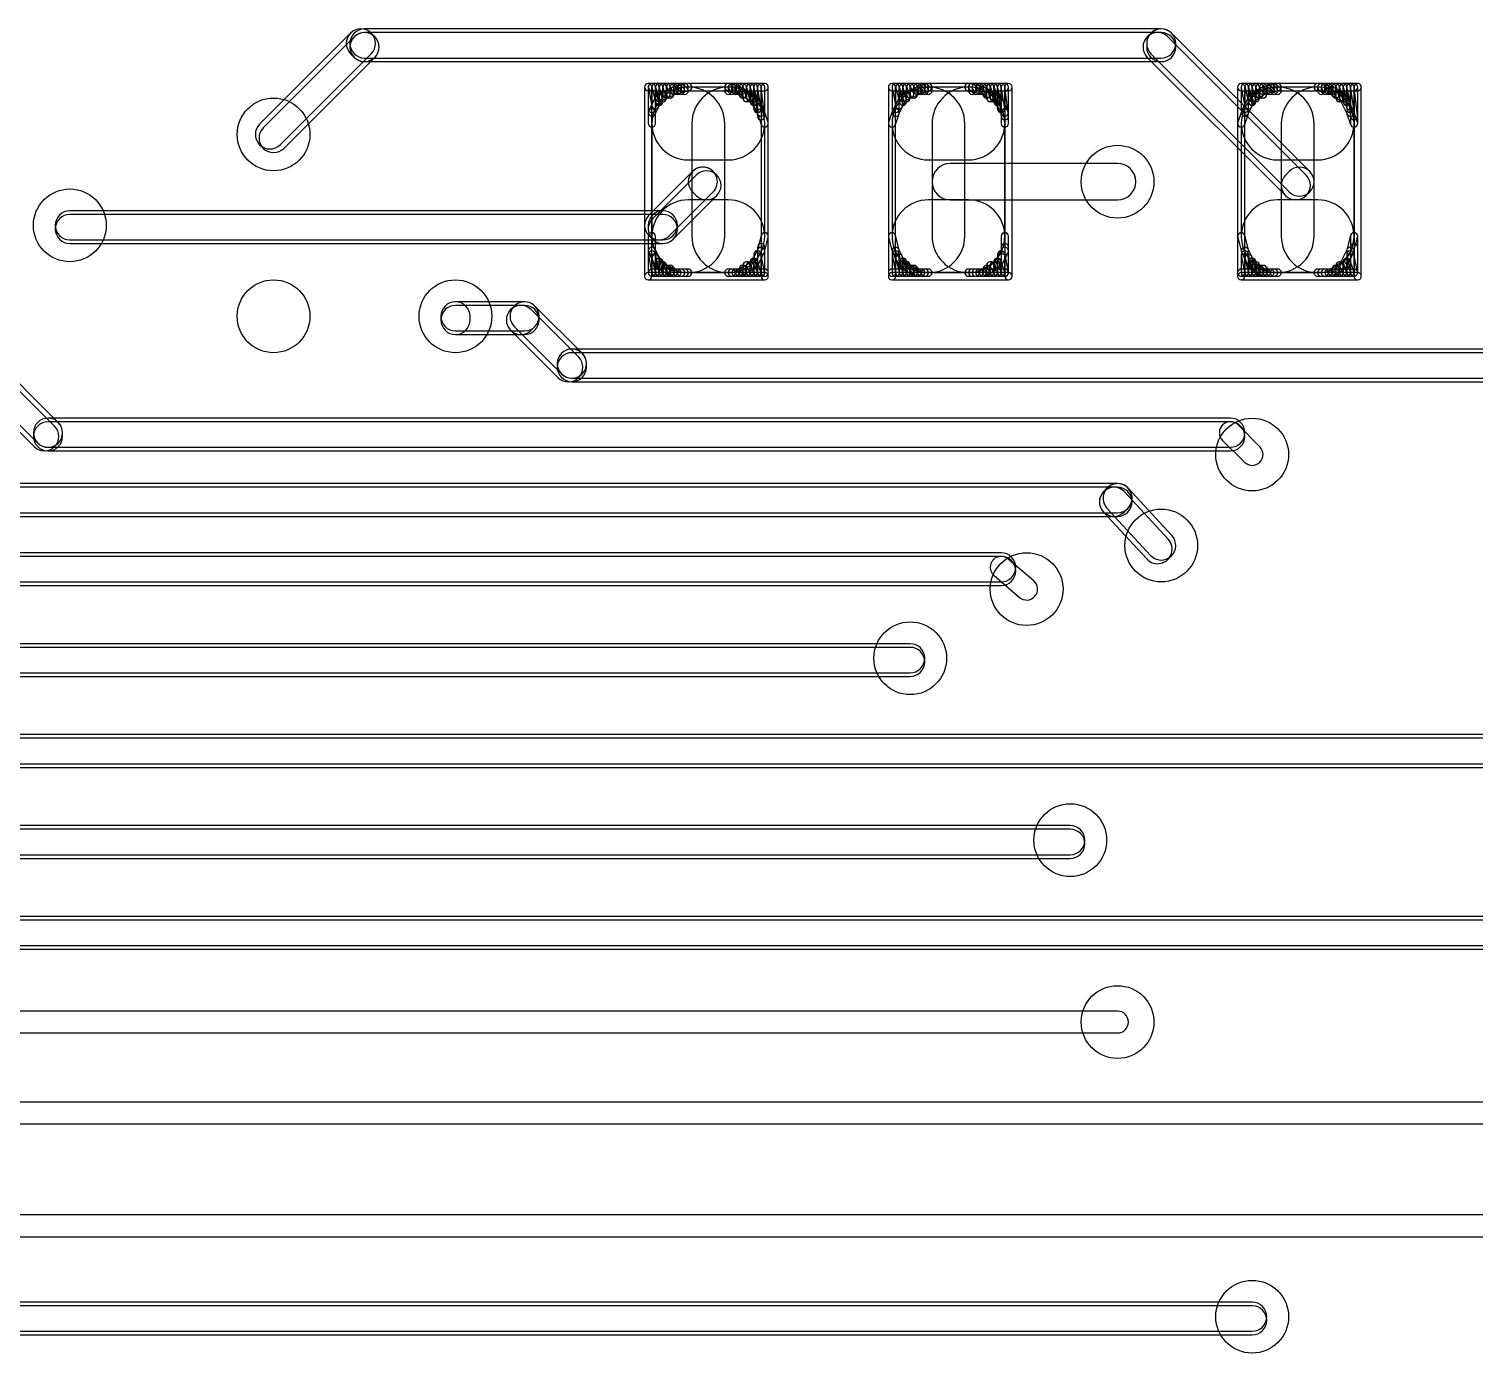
# Model space of a CAD drawing. Extents: x 2.7 to 76.1, y 3.1 to 47.6.
# Drawn here: x 7.97 to 18.06, y 38.07 to 47.31 of the extents above; entities that cross this region are included whole.
import ezdxf

# ---------------------------------------------------------------- set-up
doc = ezdxf.new("R2010")
doc.units = 0

msp = doc.modelspace()

# ---------------------------------------------------------------- linework, layer by layer
for points in [[(10.21514, 47.28093), (9.58014, 46.64593, 1), (9.723855, 46.502215), (10.358855, 47.137215, 1)], [(9.749255, 46.476815), (10.384255, 47.111815, 1), (10.24054, 47.25553), (9.60554, 46.62053, 1)], [(10.384255, 47.25553), (10.358855, 47.28093, 1), (10.21514, 47.137215), (10.24054, 47.111815, 1)], [(15.875, 47.3107), (10.3124, 47.3107, 1), (10.3124, 47.10745), (15.875, 47.10745, 1)], [(10.3124, 47.08205), (15.875, 47.08205, 1), (15.875, 47.2853), (10.3124, 47.2853, 1)], [(15.77774, 47.111815), (16.74294, 46.146615, 1), (16.886655, 46.29033), (15.921455, 47.25553, 1)], [(15.976625, 47.183675), (15.976625, 47.209075, 1), (15.773375, 47.209075), (15.773375, 47.183675, 1)], [(16.912055, 46.31573), (15.946855, 47.28093, 1), (15.80314, 47.137215), (16.76834, 46.172015, 1)], [(13.1064, 46.9297), (12.2936, 46.9297, 1), (12.2936, 46.87885), (13.1064, 46.87885, 1)], [(12.268175, 46.904275), (12.268175, 45.583475, 1), (12.319025, 45.583475), (12.319025, 46.904275, 1)], [(12.294065, 46.899285), (12.319465, 46.772285, 1), (12.36933, 46.78226), (12.34393, 46.90926, 1)], [(12.344425, 46.751875), (12.344425, 46.904275, 1), (12.293575, 46.904275), (12.293575, 46.751875, 1)], [(12.573, 46.9297), (12.319, 46.9297, 1), (12.319, 46.87885), (12.573, 46.87885, 1)], [(12.293575, 46.904275), (12.293575, 46.650275, 1), (12.344425, 46.650275), (12.344425, 46.904275, 1)], [(12.31973, 46.898105), (12.34513, 46.796505, 1), (12.394465, 46.80884), (12.369065, 46.91044, 1)], [(12.369825, 46.777275), (12.369825, 46.904275, 1), (12.318975, 46.904275), (12.318975, 46.777275, 1)], [(12.345675, 46.89623), (12.371075, 46.82003, 1), (12.41932, 46.836115), (12.39392, 46.912315, 1)], [(12.395225, 46.802675), (12.395225, 46.904275, 1), (12.344375, 46.904275), (12.344375, 46.802675, 1)], [(12.372455, 46.8929), (12.397855, 46.8421, 1), (12.44334, 46.864845), (12.41794, 46.915645, 1)], [(12.420625, 46.828075), (12.420625, 46.904275, 1), (12.369775, 46.904275), (12.369775, 46.828075, 1)], [(12.397855, 46.8929), (12.423255, 46.8421, 1), (12.46874, 46.864845), (12.44334, 46.915645, 1)], [(12.446025, 46.853475), (12.446025, 46.904275, 1), (12.395175, 46.904275), (12.395175, 46.853475, 1)], [(12.42802, 46.886295), (12.45342, 46.860895, 1), (12.489375, 46.89685), (12.463975, 46.92225, 1)], [(12.471425, 46.853475), (12.471425, 46.904275, 1), (12.420575, 46.904275), (12.420575, 46.853475, 1)], [(12.477565, 46.854205), (12.579165, 46.879605, 1), (12.56683, 46.92894), (12.46523, 46.90354, 1)], [(12.45342, 46.886295), (12.47882, 46.860895, 1), (12.514775, 46.89685), (12.489375, 46.92225, 1)], [(12.496825, 46.878875), (12.496825, 46.904275, 1), (12.445975, 46.904275), (12.445975, 46.878875, 1)], [(12.47882, 46.886295), (12.50422, 46.860895, 1), (12.540175, 46.89685), (12.514775, 46.92225, 1)], [(12.522225, 46.878875), (12.522225, 46.904275, 1), (12.471375, 46.904275), (12.471375, 46.878875, 1)], [(12.50422, 46.886295), (12.52962, 46.860895, 1), (12.565575, 46.89685), (12.540175, 46.92225, 1)], [(12.547625, 46.878875), (12.547625, 46.904275, 1), (12.496775, 46.904275), (12.496775, 46.878875, 1)], [(12.573025, 46.878875), (12.573025, 46.904275, 1), (12.522175, 46.904275), (12.522175, 46.878875, 1)], [(12.844355, 46.88015), (12.920555, 46.85475, 1), (12.93664, 46.902995), (12.86044, 46.928395, 1)], [(12.83442, 46.886295), (12.85982, 46.860895, 1), (12.895775, 46.89685), (12.870375, 46.92225, 1)], [(12.877825, 46.878875), (12.877825, 46.904275, 1), (12.826975, 46.904275), (12.826975, 46.878875, 1)], [(13.1064, 46.9297), (12.8524, 46.9297, 1), (12.8524, 46.87885), (13.1064, 46.87885, 1)], [(12.85982, 46.886295), (12.88522, 46.860895, 1), (12.921175, 46.89685), (12.895775, 46.92225, 1)], [(12.903225, 46.878875), (12.903225, 46.904275, 1), (12.852375, 46.904275), (12.852375, 46.878875, 1)], [(12.88522, 46.886295), (12.91062, 46.860895, 1), (12.946575, 46.89685), (12.921175, 46.92225, 1)], [(12.928625, 46.878875), (12.928625, 46.904275, 1), (12.877775, 46.904275), (12.877775, 46.878875, 1)], [(12.905855, 46.8929), (12.931255, 46.8421, 1), (12.97674, 46.864845), (12.95134, 46.915645, 1)], [(12.954025, 46.878875), (12.954025, 46.904275, 1), (12.903175, 46.904275), (12.903175, 46.878875, 1)], [(12.929875, 46.89623), (12.955275, 46.82003, 1), (13.00352, 46.836115), (12.97812, 46.912315, 1)], [(12.979425, 46.853475), (12.979425, 46.904275, 1), (12.928575, 46.904275), (12.928575, 46.853475, 1)], [(12.955275, 46.89623), (12.980675, 46.82003, 1), (13.02892, 46.836115), (13.00352, 46.912315, 1)], [(13.004825, 46.828075), (13.004825, 46.904275, 1), (12.953975, 46.904275), (12.953975, 46.828075, 1)], [(12.98013, 46.898105), (13.00553, 46.796505, 1), (13.054865, 46.80884), (13.029465, 46.91044, 1)], [(13.030225, 46.828075), (13.030225, 46.904275, 1), (12.979375, 46.904275), (12.979375, 46.828075, 1)], [(13.00512, 46.900095), (13.03052, 46.747695, 1), (13.080675, 46.75605), (13.055275, 46.90845, 1)], [(13.055625, 46.802675), (13.055625, 46.904275, 1), (13.004775, 46.904275), (13.004775, 46.802675, 1)], [(13.03037, 46.90112), (13.05577, 46.69792, 1), (13.106225, 46.704225), (13.080825, 46.907425, 1)], [(13.081025, 46.751875), (13.081025, 46.904275, 1), (13.030175, 46.904275), (13.030175, 46.751875, 1)], [(13.106425, 46.701075), (13.106425, 46.904275, 1), (13.055575, 46.904275), (13.055575, 46.701075, 1)], [(13.131825, 46.650275), (13.131825, 46.904275, 1), (13.080975, 46.904275), (13.080975, 46.650275, 1)], [(13.131825, 45.583475), (13.131825, 46.904275, 1), (13.080975, 46.904275), (13.080975, 45.583475, 1)], [(14.2494, 46.9297), (13.9954, 46.9297, 1), (13.9954, 46.87885), (14.2494, 46.87885, 1)], [(13.969975, 46.904275), (13.969975, 46.650275, 1), (14.020825, 46.650275), (14.020825, 46.904275, 1)], [(14.8082, 46.9297), (13.9954, 46.9297, 1), (13.9954, 46.87885), (14.8082, 46.87885, 1)], [(13.969975, 46.904275), (13.969975, 45.583475, 1), (14.020825, 45.583475), (14.020825, 46.904275, 1)], [(13.995865, 46.899285), (14.021265, 46.772285, 1), (14.07113, 46.78226), (14.04573, 46.90926, 1)], [(14.046225, 46.751875), (14.046225, 46.904275, 1), (13.995375, 46.904275), (13.995375, 46.751875, 1)], [(14.02153, 46.898105), (14.04693, 46.796505, 1), (14.096265, 46.80884), (14.070865, 46.91044, 1)], [(14.071625, 46.777275), (14.071625, 46.904275, 1), (14.020775, 46.904275), (14.020775, 46.777275, 1)], [(14.047475, 46.89623), (14.072875, 46.82003, 1), (14.12112, 46.836115), (14.09572, 46.912315, 1)], [(14.097025, 46.802675), (14.097025, 46.904275, 1), (14.046175, 46.904275), (14.046175, 46.802675, 1)], [(14.074255, 46.8929), (14.099655, 46.8421, 1), (14.14514, 46.864845), (14.11974, 46.915645, 1)], [(14.122425, 46.828075), (14.122425, 46.904275, 1), (14.071575, 46.904275), (14.071575, 46.828075, 1)], [(14.099655, 46.8929), (14.125055, 46.8421, 1), (14.17054, 46.864845), (14.14514, 46.915645, 1)], [(14.147825, 46.853475), (14.147825, 46.904275, 1), (14.096975, 46.904275), (14.096975, 46.853475, 1)], [(14.12982, 46.886295), (14.15522, 46.860895, 1), (14.191175, 46.89685), (14.165775, 46.92225, 1)], [(14.173225, 46.853475), (14.173225, 46.904275, 1), (14.122375, 46.904275), (14.122375, 46.853475, 1)], [(14.18124, 46.85475), (14.25744, 46.88015, 1), (14.241355, 46.928395), (14.165155, 46.902995, 1)], [(14.15522, 46.886295), (14.18062, 46.860895, 1), (14.216575, 46.89685), (14.191175, 46.92225, 1)], [(14.198625, 46.878875), (14.198625, 46.904275, 1), (14.147775, 46.904275), (14.147775, 46.878875, 1)], [(14.18062, 46.886295), (14.20602, 46.860895, 1), (14.241975, 46.89685), (14.216575, 46.92225, 1)], [(14.224025, 46.878875), (14.224025, 46.904275, 1), (14.173175, 46.904275), (14.173175, 46.878875, 1)], [(14.20602, 46.886295), (14.23142, 46.860895, 1), (14.267375, 46.89685), (14.241975, 46.92225, 1)], [(14.249425, 46.878875), (14.249425, 46.904275, 1), (14.198575, 46.904275), (14.198575, 46.878875, 1)], [(14.274825, 46.878875), (14.274825, 46.904275, 1), (14.223975, 46.904275), (14.223975, 46.878875, 1)], [(14.52263, 46.879605), (14.62423, 46.854205, 1), (14.636565, 46.90354), (14.534965, 46.92894, 1)], [(14.7828, 46.9297), (14.5288, 46.9297, 1), (14.5288, 46.87885), (14.7828, 46.87885, 1)], [(14.53622, 46.886295), (14.56162, 46.860895, 1), (14.597575, 46.89685), (14.572175, 46.92225, 1)], [(14.579625, 46.878875), (14.579625, 46.904275, 1), (14.528775, 46.904275), (14.528775, 46.878875, 1)], [(14.56162, 46.886295), (14.58702, 46.860895, 1), (14.622975, 46.89685), (14.597575, 46.92225, 1)], [(14.605025, 46.878875), (14.605025, 46.904275, 1), (14.554175, 46.904275), (14.554175, 46.878875, 1)], [(14.58702, 46.886295), (14.61242, 46.860895, 1), (14.648375, 46.89685), (14.622975, 46.92225, 1)], [(14.630425, 46.878875), (14.630425, 46.904275, 1), (14.579575, 46.904275), (14.579575, 46.878875, 1)], [(14.607655, 46.8929), (14.633055, 46.8421, 1), (14.67854, 46.864845), (14.65314, 46.915645, 1)], [(14.655825, 46.878875), (14.655825, 46.904275, 1), (14.604975, 46.904275), (14.604975, 46.878875, 1)], [(14.631675, 46.89623), (14.657075, 46.82003, 1), (14.70532, 46.836115), (14.67992, 46.912315, 1)], [(14.681225, 46.853475), (14.681225, 46.904275, 1), (14.630375, 46.904275), (14.630375, 46.853475, 1)], [(14.657075, 46.89623), (14.682475, 46.82003, 1), (14.73072, 46.836115), (14.70532, 46.912315, 1)], [(14.706625, 46.828075), (14.706625, 46.904275, 1), (14.655775, 46.904275), (14.655775, 46.828075, 1)], [(14.68193, 46.898105), (14.70733, 46.796505, 1), (14.756665, 46.80884), (14.731265, 46.91044, 1)], [(14.732025, 46.828075), (14.732025, 46.904275, 1), (14.681175, 46.904275), (14.681175, 46.828075, 1)], [(14.70692, 46.900095), (14.73232, 46.747695, 1), (14.782475, 46.75605), (14.757075, 46.90845, 1)], [(14.757425, 46.802675), (14.757425, 46.904275, 1), (14.706575, 46.904275), (14.706575, 46.802675, 1)], [(14.73217, 46.90112), (14.75757, 46.69792, 1), (14.808025, 46.704225), (14.782625, 46.907425, 1)], [(14.782825, 46.751875), (14.782825, 46.904275, 1), (14.731975, 46.904275), (14.731975, 46.751875, 1)], [(14.808225, 46.701075), (14.808225, 46.904275, 1), (14.757375, 46.904275), (14.757375, 46.701075, 1)], [(14.808225, 46.650275), (14.808225, 46.904275, 1), (14.757375, 46.904275), (14.757375, 46.650275, 1)], [(14.833625, 45.583475), (14.833625, 46.904275, 1), (14.782775, 46.904275), (14.782775, 45.583475, 1)], [(16.6878, 46.9297), (16.4338, 46.9297, 1), (16.4338, 46.87885), (16.6878, 46.87885, 1)], [(16.408375, 46.904275), (16.408375, 46.650275, 1), (16.459225, 46.650275), (16.459225, 46.904275, 1)], [(17.2466, 46.9297), (16.4338, 46.9297, 1), (16.4338, 46.87885), (17.2466, 46.87885, 1)], [(16.408375, 46.904275), (16.408375, 45.583475, 1), (16.459225, 45.583475), (16.459225, 46.904275, 1)], [(16.434265, 46.899285), (16.459665, 46.772285, 1), (16.50953, 46.78226), (16.48413, 46.90926, 1)], [(16.484625, 46.751875), (16.484625, 46.904275, 1), (16.433775, 46.904275), (16.433775, 46.751875, 1)], [(16.45993, 46.898105), (16.48533, 46.796505, 1), (16.534665, 46.80884), (16.509265, 46.91044, 1)], [(16.510025, 46.777275), (16.510025, 46.904275, 1), (16.459175, 46.904275), (16.459175, 46.777275, 1)], [(16.485875, 46.89623), (16.511275, 46.82003, 1), (16.55952, 46.836115), (16.53412, 46.912315, 1)], [(16.535425, 46.802675), (16.535425, 46.904275, 1), (16.484575, 46.904275), (16.484575, 46.802675, 1)], [(16.512655, 46.8929), (16.538055, 46.8421, 1), (16.58354, 46.864845), (16.55814, 46.915645, 1)], [(16.560825, 46.828075), (16.560825, 46.904275, 1), (16.509975, 46.904275), (16.509975, 46.828075, 1)], [(16.538055, 46.8929), (16.563455, 46.8421, 1), (16.60894, 46.864845), (16.58354, 46.915645, 1)], [(16.586225, 46.853475), (16.586225, 46.904275, 1), (16.535375, 46.904275), (16.535375, 46.853475, 1)], [(16.592365, 46.854205), (16.693965, 46.879605, 1), (16.68163, 46.92894), (16.58003, 46.90354, 1)], [(16.56822, 46.886295), (16.59362, 46.860895, 1), (16.629575, 46.89685), (16.604175, 46.92225, 1)], [(16.611625, 46.853475), (16.611625, 46.904275, 1), (16.560775, 46.904275), (16.560775, 46.853475, 1)], [(16.59362, 46.886295), (16.61902, 46.860895, 1), (16.654975, 46.89685), (16.629575, 46.92225, 1)], [(16.637025, 46.878875), (16.637025, 46.904275, 1), (16.586175, 46.904275), (16.586175, 46.878875, 1)], [(16.61902, 46.886295), (16.64442, 46.860895, 1), (16.680375, 46.89685), (16.654975, 46.92225, 1)], [(16.662425, 46.878875), (16.662425, 46.904275, 1), (16.611575, 46.904275), (16.611575, 46.878875, 1)], [(16.64442, 46.886295), (16.66982, 46.860895, 1), (16.705775, 46.89685), (16.680375, 46.92225, 1)], [(16.687825, 46.878875), (16.687825, 46.904275, 1), (16.636975, 46.904275), (16.636975, 46.878875, 1)], [(16.713225, 46.878875), (16.713225, 46.904275, 1), (16.662375, 46.904275), (16.662375, 46.878875, 1)], [(16.96103, 46.879605), (17.06263, 46.854205, 1), (17.074965, 46.90354), (16.973365, 46.92894, 1)], [(17.2212, 46.9297), (16.9672, 46.9297, 1), (16.9672, 46.87885), (17.2212, 46.87885, 1)], [(16.97462, 46.886295), (17.00002, 46.860895, 1), (17.035975, 46.89685), (17.010575, 46.92225, 1)], [(17.018025, 46.878875), (17.018025, 46.904275, 1), (16.967175, 46.904275), (16.967175, 46.878875, 1)], [(17.00002, 46.886295), (17.02542, 46.860895, 1), (17.061375, 46.89685), (17.035975, 46.92225, 1)], [(17.043425, 46.878875), (17.043425, 46.904275, 1), (16.992575, 46.904275), (16.992575, 46.878875, 1)], [(17.02542, 46.886295), (17.05082, 46.860895, 1), (17.086775, 46.89685), (17.061375, 46.92225, 1)], [(17.068825, 46.878875), (17.068825, 46.904275, 1), (17.017975, 46.904275), (17.017975, 46.878875, 1)], [(17.046055, 46.8929), (17.071455, 46.8421, 1), (17.11694, 46.864845), (17.09154, 46.915645, 1)], [(17.094225, 46.878875), (17.094225, 46.904275, 1), (17.043375, 46.904275), (17.043375, 46.878875, 1)], [(17.070075, 46.89623), (17.095475, 46.82003, 1), (17.14372, 46.836115), (17.11832, 46.912315, 1)], [(17.119625, 46.853475), (17.119625, 46.904275, 1), (17.068775, 46.904275), (17.068775, 46.853475, 1)], [(17.095475, 46.89623), (17.120875, 46.82003, 1), (17.16912, 46.836115), (17.14372, 46.912315, 1)], [(17.145025, 46.828075), (17.145025, 46.904275, 1), (17.094175, 46.904275), (17.094175, 46.828075, 1)], [(17.12033, 46.898105), (17.14573, 46.796505, 1), (17.195065, 46.80884), (17.169665, 46.91044, 1)], [(17.170425, 46.828075), (17.170425, 46.904275, 1), (17.119575, 46.904275), (17.119575, 46.828075, 1)], [(17.14532, 46.900095), (17.17072, 46.747695, 1), (17.220875, 46.75605), (17.195475, 46.90845, 1)], [(17.195825, 46.802675), (17.195825, 46.904275, 1), (17.144975, 46.904275), (17.144975, 46.802675, 1)], [(17.17057, 46.90112), (17.19597, 46.69792, 1), (17.246425, 46.704225), (17.221025, 46.907425, 1)], [(17.221225, 46.751875), (17.221225, 46.904275, 1), (17.170375, 46.904275), (17.170375, 46.751875, 1)], [(17.246625, 46.701075), (17.246625, 46.904275, 1), (17.195775, 46.904275), (17.195775, 46.701075, 1)], [(17.246625, 46.650275), (17.246625, 46.904275, 1), (17.195775, 46.904275), (17.195775, 46.650275, 1)], [(17.272025, 45.583475), (17.272025, 46.904275, 1), (17.221175, 46.904275), (17.221175, 45.583475, 1)], [(12.34174, 46.7151), (12.39254, 46.8167, 1), (12.347055, 46.839445), (12.296255, 46.737845, 1)], [(12.8524, 46.9043), (12.573, 46.9043, 1), (12.573, 46.39625), (12.8524, 46.39625, 1)], [(12.318975, 46.650275), (12.318975, 45.862875, 1), (12.827025, 45.862875), (12.827025, 46.650275, 1)], [(12.38117, 46.80533), (12.48277, 46.85613, 1), (12.460025, 46.901615), (12.358425, 46.850815, 1)], [(13.106425, 45.862875), (13.106425, 46.650275, 1), (12.598375, 46.650275), (12.598375, 45.862875, 1)], [(12.917225, 46.85613), (13.018825, 46.80533, 1), (13.04157, 46.850815), (12.93997, 46.901615, 1)], [(13.007455, 46.8167), (13.058255, 46.7151, 1), (13.10374, 46.737845), (13.05294, 46.839445, 1)], [(14.04354, 46.7151), (14.09434, 46.8167, 1), (14.048855, 46.839445), (13.998055, 46.737845, 1)], [(14.5288, 46.9043), (14.2494, 46.9043, 1), (14.2494, 46.39625), (14.5288, 46.39625, 1)], [(13.995375, 46.650275), (13.995375, 45.862875, 1), (14.503425, 45.862875), (14.503425, 46.650275, 1)], [(14.08297, 46.80533), (14.18457, 46.85613, 1), (14.161825, 46.901615), (14.060225, 46.850815, 1)], [(14.782825, 45.862875), (14.782825, 46.650275, 1), (14.274775, 46.650275), (14.274775, 45.862875, 1)], [(14.619025, 46.85613), (14.720625, 46.80533, 1), (14.74337, 46.850815), (14.64177, 46.901615, 1)], [(14.709255, 46.8167), (14.760055, 46.7151, 1), (14.80554, 46.737845), (14.75474, 46.839445, 1)], [(16.48194, 46.7151), (16.53274, 46.8167, 1), (16.487255, 46.839445), (16.436455, 46.737845, 1)], [(16.9672, 46.9043), (16.6878, 46.9043, 1), (16.6878, 46.39625), (16.9672, 46.39625, 1)], [(16.433775, 46.650275), (16.433775, 45.862875, 1), (16.941825, 45.862875), (16.941825, 46.650275, 1)], [(16.5241, 46.80692), (16.6003, 46.85772, 1), (16.572095, 46.900025), (16.495895, 46.849225, 1)], [(17.221225, 45.862875), (17.221225, 46.650275, 1), (16.713175, 46.650275), (16.713175, 45.862875, 1)], [(17.054695, 46.85772), (17.130895, 46.80692, 1), (17.1591, 46.849225), (17.0829, 46.900025, 1)], [(17.122255, 46.8167), (17.173055, 46.7151, 1), (17.21854, 46.737845), (17.16774, 46.839445, 1)], [(12.344425, 46.650275), (12.344425, 46.726475, 1), (12.293575, 46.726475), (12.293575, 46.650275, 1)], [(13.056875, 46.71843), (13.082275, 46.64223, 1), (13.13052, 46.658315), (13.10512, 46.734515, 1)], [(14.01952, 46.64223), (14.04492, 46.71843, 1), (13.996675, 46.734515), (13.971275, 46.658315, 1)], [(14.757375, 46.726475), (14.757375, 46.650275, 1), (14.808225, 46.650275), (14.808225, 46.726475, 1)], [(16.45792, 46.64223), (16.48332, 46.71843, 1), (16.435075, 46.734515), (16.409675, 46.658315, 1)], [(17.171675, 46.71843), (17.197075, 46.64223, 1), (17.24532, 46.658315), (17.21992, 46.734515, 1)], [(12.60274, 46.31573), (12.29794, 46.01093, 1), (12.441655, 45.867215), (12.746455, 46.172015, 1)], [(12.467055, 45.841815), (12.771855, 46.146615, 1), (12.62814, 46.29033), (12.32334, 45.98553, 1)], [(12.771855, 46.29033), (12.746455, 46.31573, 1), (12.60274, 46.172015), (12.62814, 46.146615, 1)], [(14.4018, 46.11685), (15.5702, 46.11685, 1), (15.5702, 46.3709), (14.4018, 46.3709, 1)], [(16.886655, 46.146615), (16.912055, 46.172015, 1), (16.76834, 46.31573), (16.74294, 46.29033, 1)], [(12.573, 45.60885), (12.8524, 45.60885, 1), (12.8524, 46.1169), (12.573, 46.1169, 1)], [(14.2494, 45.60885), (14.5288, 45.60885, 1), (14.5288, 46.1169), (14.2494, 46.1169, 1)], [(16.6878, 45.60885), (16.9672, 45.60885, 1), (16.9672, 46.1169), (16.6878, 46.1169, 1)], [(12.3952, 46.0407), (8.255, 46.0407, 1), (8.255, 45.83745), (12.3952, 45.83745, 1)], [(8.255, 45.81205), (12.3952, 45.81205, 1), (12.3952, 46.0153), (8.255, 46.0153, 1)], [(12.496825, 45.913675), (12.496825, 45.939075, 1), (12.293575, 45.939075), (12.293575, 45.913675, 1)], [(12.344425, 45.761275), (12.344425, 45.862875, 1), (12.293575, 45.862875), (12.293575, 45.761275, 1)], [(12.293575, 45.862875), (12.293575, 45.608875, 1), (12.344425, 45.608875), (12.344425, 45.862875, 1)], [(13.08173, 45.86904), (13.05633, 45.76744, 1), (13.105665, 45.755105), (13.131065, 45.856705, 1)], [(13.106425, 45.608875), (13.106425, 45.786675, 1), (13.055575, 45.786675), (13.055575, 45.608875, 1)], [(13.131825, 45.608875), (13.131825, 45.862875, 1), (13.080975, 45.862875), (13.080975, 45.608875, 1)], [(14.045465, 45.76744), (14.020065, 45.86904, 1), (13.97073, 45.856705), (13.99613, 45.755105, 1)], [(13.969975, 45.862875), (13.969975, 45.608875, 1), (14.020825, 45.608875), (14.020825, 45.862875, 1)], [(14.808225, 45.608875), (14.808225, 45.862875, 1), (14.757375, 45.862875), (14.757375, 45.608875, 1)], [(14.757375, 45.862875), (14.757375, 45.761275, 1), (14.808225, 45.761275), (14.808225, 45.862875, 1)], [(14.808225, 45.608875), (14.808225, 45.786675, 1), (14.757375, 45.786675), (14.757375, 45.608875, 1)], [(16.483865, 45.76744), (16.458465, 45.86904, 1), (16.40913, 45.856705), (16.43453, 45.755105, 1)], [(16.408375, 45.862875), (16.408375, 45.608875, 1), (16.459225, 45.608875), (16.459225, 45.862875, 1)], [(17.19653, 45.86904), (17.17113, 45.76744, 1), (17.220465, 45.755105), (17.245865, 45.856705, 1)], [(17.246625, 45.608875), (17.246625, 45.862875, 1), (17.195775, 45.862875), (17.195775, 45.608875, 1)], [(17.246625, 45.608875), (17.246625, 45.786675, 1), (17.195775, 45.786675), (17.195775, 45.608875, 1)], [(12.39254, 45.671045), (12.34174, 45.772645, 1), (12.296255, 45.7499), (12.347055, 45.6483, 1)], [(12.294065, 45.730885), (12.319465, 45.603885, 1), (12.36933, 45.61386), (12.34393, 45.74086, 1)], [(12.344425, 45.608875), (12.344425, 45.735875, 1), (12.293575, 45.735875), (12.293575, 45.608875, 1)], [(12.31973, 45.704305), (12.34513, 45.602705, 1), (12.394465, 45.61504), (12.369065, 45.71664, 1)], [(12.369825, 45.608875), (12.369825, 45.710475, 1), (12.318975, 45.710475), (12.318975, 45.608875, 1)], [(12.345675, 45.67703), (12.371075, 45.60083, 1), (12.41932, 45.616915), (12.39392, 45.693115, 1)], [(12.395225, 45.608875), (12.395225, 45.685075, 1), (12.344375, 45.685075), (12.344375, 45.608875, 1)], [(13.058255, 45.772645), (13.007455, 45.671045, 1), (13.05294, 45.6483), (13.10374, 45.7499, 1)], [(13.006075, 45.67703), (13.031475, 45.60083, 1), (13.07972, 45.616915), (13.05432, 45.693115, 1)], [(13.055625, 45.608875), (13.055625, 45.685075, 1), (13.004775, 45.685075), (13.004775, 45.608875, 1)], [(13.030665, 45.730885), (13.056065, 45.603885, 1), (13.10593, 45.61386), (13.08053, 45.74086, 1)], [(13.081025, 45.608875), (13.081025, 45.735875, 1), (13.030175, 45.735875), (13.030175, 45.608875, 1)], [(14.09434, 45.671045), (14.04354, 45.772645, 1), (13.998055, 45.7499), (14.048855, 45.6483, 1)], [(13.995865, 45.730885), (14.021265, 45.603885, 1), (14.07113, 45.61386), (14.04573, 45.74086, 1)], [(14.046225, 45.608875), (14.046225, 45.735875, 1), (13.995375, 45.735875), (13.995375, 45.608875, 1)], [(14.02153, 45.704305), (14.04693, 45.602705, 1), (14.096265, 45.61504), (14.070865, 45.71664, 1)], [(14.071625, 45.608875), (14.071625, 45.710475, 1), (14.020775, 45.710475), (14.020775, 45.608875, 1)], [(14.047475, 45.67703), (14.072875, 45.60083, 1), (14.12112, 45.616915), (14.09572, 45.693115, 1)], [(14.097025, 45.608875), (14.097025, 45.685075, 1), (14.046175, 45.685075), (14.046175, 45.608875, 1)], [(14.760055, 45.772645), (14.709255, 45.671045, 1), (14.75474, 45.6483), (14.80554, 45.7499, 1)], [(14.707875, 45.67703), (14.733275, 45.60083, 1), (14.78152, 45.616915), (14.75612, 45.693115, 1)], [(14.757425, 45.608875), (14.757425, 45.685075, 1), (14.706575, 45.685075), (14.706575, 45.608875, 1)], [(14.732465, 45.730885), (14.757865, 45.603885, 1), (14.80773, 45.61386), (14.78233, 45.74086, 1)], [(14.782825, 45.608875), (14.782825, 45.735875, 1), (14.731975, 45.735875), (14.731975, 45.608875, 1)], [(16.53274, 45.671045), (16.48194, 45.772645, 1), (16.436455, 45.7499), (16.487255, 45.6483, 1)], [(16.434265, 45.730885), (16.459665, 45.603885, 1), (16.50953, 45.61386), (16.48413, 45.74086, 1)], [(16.484625, 45.608875), (16.484625, 45.735875, 1), (16.433775, 45.735875), (16.433775, 45.608875, 1)], [(16.45993, 45.704305), (16.48533, 45.602705, 1), (16.534665, 45.61504), (16.509265, 45.71664, 1)], [(16.510025, 45.608875), (16.510025, 45.710475, 1), (16.459175, 45.710475), (16.459175, 45.608875, 1)], [(16.485875, 45.67703), (16.511275, 45.60083, 1), (16.55952, 45.616915), (16.53412, 45.693115, 1)], [(16.535425, 45.608875), (16.535425, 45.685075, 1), (16.484575, 45.685075), (16.484575, 45.608875, 1)], [(17.173055, 45.772645), (17.122255, 45.671045, 1), (17.16774, 45.6483), (17.21854, 45.7499, 1)], [(17.146275, 45.67703), (17.171675, 45.60083, 1), (17.21992, 45.616915), (17.19452, 45.693115, 1)], [(17.195825, 45.608875), (17.195825, 45.685075, 1), (17.144975, 45.685075), (17.144975, 45.608875, 1)], [(17.170865, 45.730885), (17.196265, 45.603885, 1), (17.24613, 45.61386), (17.22073, 45.74086, 1)], [(17.221225, 45.608875), (17.221225, 45.735875, 1), (17.170375, 45.735875), (17.170375, 45.608875, 1)], [(12.2936, 45.55805), (13.1064, 45.55805, 1), (13.1064, 45.6089), (12.2936, 45.6089, 1)], [(12.319, 45.58345), (12.573, 45.58345, 1), (12.573, 45.6343), (12.319, 45.6343, 1)], [(12.48277, 45.631615), (12.38117, 45.682415, 1), (12.358425, 45.63693), (12.460025, 45.58613, 1)], [(12.372455, 45.6483), (12.397855, 45.5975, 1), (12.44334, 45.620245), (12.41794, 45.671045, 1)], [(12.420625, 45.608875), (12.420625, 45.659675, 1), (12.369775, 45.659675), (12.369775, 45.608875, 1)], [(12.40262, 45.616295), (12.42802, 45.590895, 1), (12.463975, 45.62685), (12.438575, 45.65225, 1)], [(12.446025, 45.608875), (12.446025, 45.634275, 1), (12.395175, 45.634275), (12.395175, 45.608875, 1)], [(12.42802, 45.616295), (12.45342, 45.590895, 1), (12.489375, 45.62685), (12.463975, 45.65225, 1)], [(12.471425, 45.608875), (12.471425, 45.634275, 1), (12.420575, 45.634275), (12.420575, 45.608875, 1)], [(12.4714, 45.58345), (12.4968, 45.58345, 1), (12.4968, 45.6343), (12.4714, 45.6343, 1)], [(12.573, 45.6343), (12.4714, 45.6343, 1), (12.4714, 45.58345), (12.573, 45.58345, 1)], [(12.4968, 45.58345), (12.5222, 45.58345, 1), (12.5222, 45.6343), (12.4968, 45.6343, 1)], [(12.5222, 45.58345), (12.5476, 45.58345, 1), (12.5476, 45.6343), (12.5222, 45.6343, 1)], [(12.8524, 45.58345), (12.8778, 45.58345, 1), (12.8778, 45.6343), (12.8524, 45.6343, 1)], [(12.9286, 45.6343), (12.8524, 45.6343, 1), (12.8524, 45.58345), (12.9286, 45.58345, 1)], [(12.8524, 45.58345), (13.1064, 45.58345, 1), (13.1064, 45.6343), (12.8524, 45.6343, 1)], [(12.8778, 45.58345), (12.9032, 45.58345, 1), (12.9032, 45.6343), (12.8778, 45.6343, 1)], [(12.9032, 45.58345), (12.9286, 45.58345, 1), (12.9286, 45.6343), (12.9032, 45.6343, 1)], [(13.018825, 45.682415), (12.917225, 45.631615, 1), (12.93997, 45.58613), (13.04157, 45.63693, 1)], [(12.9286, 45.58345), (12.954, 45.58345, 1), (12.954, 45.6343), (12.9286, 45.6343, 1)], [(12.93602, 45.616295), (12.96142, 45.590895, 1), (12.997375, 45.62685), (12.971975, 45.65225, 1)], [(12.979425, 45.608875), (12.979425, 45.634275, 1), (12.928575, 45.634275), (12.928575, 45.608875, 1)], [(12.956655, 45.6483), (12.982055, 45.5975, 1), (13.02754, 45.620245), (13.00214, 45.671045, 1)], [(13.004825, 45.608875), (13.004825, 45.659675, 1), (12.953975, 45.659675), (12.953975, 45.608875, 1)], [(12.982055, 45.6483), (13.007455, 45.5975, 1), (13.05294, 45.620245), (13.02754, 45.671045, 1)], [(13.030225, 45.608875), (13.030225, 45.659675, 1), (12.979375, 45.659675), (12.979375, 45.608875, 1)], [(13.9954, 45.58345), (14.2494, 45.58345, 1), (14.2494, 45.6343), (13.9954, 45.6343, 1)], [(13.9954, 45.55805), (14.8082, 45.55805, 1), (14.8082, 45.6089), (13.9954, 45.6089, 1)], [(14.18457, 45.631615), (14.08297, 45.682415, 1), (14.060225, 45.63693), (14.161825, 45.58613, 1)], [(14.074255, 45.6483), (14.099655, 45.5975, 1), (14.14514, 45.620245), (14.11974, 45.671045, 1)], [(14.122425, 45.608875), (14.122425, 45.659675, 1), (14.071575, 45.659675), (14.071575, 45.608875, 1)], [(14.10442, 45.616295), (14.12982, 45.590895, 1), (14.165775, 45.62685), (14.140375, 45.65225, 1)], [(14.147825, 45.608875), (14.147825, 45.634275, 1), (14.096975, 45.634275), (14.096975, 45.608875, 1)], [(14.12982, 45.616295), (14.15522, 45.590895, 1), (14.191175, 45.62685), (14.165775, 45.65225, 1)], [(14.173225, 45.608875), (14.173225, 45.634275, 1), (14.122375, 45.634275), (14.122375, 45.608875, 1)], [(14.1732, 45.58345), (14.1986, 45.58345, 1), (14.1986, 45.6343), (14.1732, 45.6343, 1)], [(14.2494, 45.6343), (14.1732, 45.6343, 1), (14.1732, 45.58345), (14.2494, 45.58345, 1)], [(14.1986, 45.58345), (14.224, 45.58345, 1), (14.224, 45.6343), (14.1986, 45.6343, 1)], [(14.224, 45.58345), (14.2494, 45.58345, 1), (14.2494, 45.6343), (14.224, 45.6343, 1)], [(14.6304, 45.6343), (14.5288, 45.6343, 1), (14.5288, 45.58345), (14.6304, 45.58345, 1)], [(14.5288, 45.58345), (14.7828, 45.58345, 1), (14.7828, 45.6343), (14.5288, 45.6343, 1)], [(14.5542, 45.58345), (14.5796, 45.58345, 1), (14.5796, 45.6343), (14.5542, 45.6343, 1)], [(14.5796, 45.58345), (14.605, 45.58345, 1), (14.605, 45.6343), (14.5796, 45.6343, 1)], [(14.605, 45.58345), (14.6304, 45.58345, 1), (14.6304, 45.6343), (14.605, 45.6343, 1)], [(14.720625, 45.682415), (14.619025, 45.631615, 1), (14.64177, 45.58613), (14.74337, 45.63693, 1)], [(14.6304, 45.58345), (14.6558, 45.58345, 1), (14.6558, 45.6343), (14.6304, 45.6343, 1)], [(14.63782, 45.616295), (14.66322, 45.590895, 1), (14.699175, 45.62685), (14.673775, 45.65225, 1)], [(14.681225, 45.608875), (14.681225, 45.634275, 1), (14.630375, 45.634275), (14.630375, 45.608875, 1)], [(14.658455, 45.6483), (14.683855, 45.5975, 1), (14.72934, 45.620245), (14.70394, 45.671045, 1)], [(14.706625, 45.608875), (14.706625, 45.659675, 1), (14.655775, 45.659675), (14.655775, 45.608875, 1)], [(14.683855, 45.6483), (14.709255, 45.5975, 1), (14.75474, 45.620245), (14.72934, 45.671045, 1)], [(14.732025, 45.608875), (14.732025, 45.659675, 1), (14.681175, 45.659675), (14.681175, 45.608875, 1)], [(16.4338, 45.58345), (16.6878, 45.58345, 1), (16.6878, 45.6343), (16.4338, 45.6343, 1)], [(16.4338, 45.55805), (17.2466, 45.55805, 1), (17.2466, 45.6089), (16.4338, 45.6089, 1)], [(16.6003, 45.630025), (16.5241, 45.680825, 1), (16.495895, 45.63852), (16.572095, 45.58772, 1)], [(16.512655, 45.6483), (16.538055, 45.5975, 1), (16.58354, 45.620245), (16.55814, 45.671045, 1)], [(16.560825, 45.608875), (16.560825, 45.659675, 1), (16.509975, 45.659675), (16.509975, 45.608875, 1)], [(16.54282, 45.616295), (16.56822, 45.590895, 1), (16.604175, 45.62685), (16.578775, 45.65225, 1)], [(16.586225, 45.608875), (16.586225, 45.634275, 1), (16.535375, 45.634275), (16.535375, 45.608875, 1)], [(16.56822, 45.616295), (16.59362, 45.590895, 1), (16.629575, 45.62685), (16.604175, 45.65225, 1)], [(16.611625, 45.608875), (16.611625, 45.634275, 1), (16.560775, 45.634275), (16.560775, 45.608875, 1)], [(16.6878, 45.6343), (16.5862, 45.6343, 1), (16.5862, 45.58345), (16.6878, 45.58345, 1)], [(16.6116, 45.58345), (16.637, 45.58345, 1), (16.637, 45.6343), (16.6116, 45.6343, 1)], [(16.637, 45.58345), (16.6624, 45.58345, 1), (16.6624, 45.6343), (16.637, 45.6343, 1)], [(16.6624, 45.58345), (16.6878, 45.58345, 1), (16.6878, 45.6343), (16.6624, 45.6343, 1)], [(17.0688, 45.6343), (16.9672, 45.6343, 1), (16.9672, 45.58345), (17.0688, 45.58345, 1)], [(16.9672, 45.58345), (17.2212, 45.58345, 1), (17.2212, 45.6343), (16.9672, 45.6343, 1)], [(16.9926, 45.58345), (17.018, 45.58345, 1), (17.018, 45.6343), (16.9926, 45.6343, 1)], [(17.018, 45.58345), (17.0434, 45.58345, 1), (17.0434, 45.6343), (17.018, 45.6343, 1)], [(17.0434, 45.58345), (17.0688, 45.58345, 1), (17.0688, 45.6343), (17.0434, 45.6343, 1)], [(17.130895, 45.680825), (17.054695, 45.630025, 1), (17.0829, 45.58772), (17.1591, 45.63852, 1)], [(17.0688, 45.58345), (17.0942, 45.58345, 1), (17.0942, 45.6343), (17.0688, 45.6343, 1)], [(17.07622, 45.616295), (17.10162, 45.590895, 1), (17.137575, 45.62685), (17.112175, 45.65225, 1)], [(17.119625, 45.608875), (17.119625, 45.634275, 1), (17.068775, 45.634275), (17.068775, 45.608875, 1)], [(17.096855, 45.6483), (17.122255, 45.5975, 1), (17.16774, 45.620245), (17.14234, 45.671045, 1)], [(17.145025, 45.608875), (17.145025, 45.659675, 1), (17.094175, 45.659675), (17.094175, 45.608875, 1)], [(17.122255, 45.6483), (17.147655, 45.5975, 1), (17.19314, 45.620245), (17.16774, 45.671045, 1)], [(17.170425, 45.608875), (17.170425, 45.659675, 1), (17.119575, 45.659675), (17.119575, 45.608875, 1)], [(7.04014, 45.359215), (8.00534, 44.394015, 1), (8.149055, 44.53773), (7.183855, 45.50293, 1)], [(8.174455, 44.56313), (7.209255, 45.52833, 1), (7.06554, 45.384615), (8.03074, 44.419415, 1)], [(11.43, 45.4057), (10.9474, 45.4057, 1), (10.9474, 45.20245), (11.43, 45.20245, 1)], [(10.845775, 45.304075), (10.845775, 45.278675, 1), (11.049025, 45.278675), (11.049025, 45.304075, 1)], [(11.35814, 45.37593), (11.33274, 45.35053, 1), (11.476455, 45.206815), (11.501855, 45.232215, 1)], [(11.832055, 45.04573), (11.501855, 45.37593, 1), (11.35814, 45.232215), (11.68834, 44.902015, 1)], [(10.9474, 45.17705), (11.43, 45.17705, 1), (11.43, 45.3803), (10.9474, 45.3803, 1)], [(11.33274, 45.206815), (11.66294, 44.876615, 1), (11.806655, 45.02033), (11.476455, 45.35053, 1)], [(20.0152, 45.0755), (11.7602, 45.0755, 1), (11.7602, 44.87225), (20.0152, 44.87225, 1)], [(11.658575, 44.973875), (11.658575, 44.948475, 1), (11.861825, 44.948475), (11.861825, 44.973875, 1)], [(11.7602, 44.84685), (20.0152, 44.84685, 1), (20.0152, 45.0501), (11.7602, 45.0501, 1)], [(16.3576, 44.5929), (8.1026, 44.5929, 1), (8.1026, 44.38965), (16.3576, 44.38965, 1)], [(8.000975, 44.491275), (8.000975, 44.465875, 1), (8.204225, 44.465875), (8.204225, 44.491275, 1)], [(8.1026, 44.36425), (16.3576, 44.36425, 1), (16.3576, 44.5675), (8.1026, 44.5675, 1)], [(16.563895, 44.39277), (16.411495, 44.54517, 1), (16.3037, 44.437375), (16.4561, 44.284975, 1)], [(15.5702, 44.1357), (7.7724, 44.1357, 1), (7.7724, 43.93245), (15.5702, 43.93245, 1)], [(7.7724, 43.90705), (15.5702, 43.90705, 1), (15.5702, 44.1103), (7.7724, 44.1103, 1)], [(15.470125, 43.93974), (15.774925, 43.60954, 1), (15.92427, 43.747405), (15.61947, 44.077605, 1)], [(15.49834, 44.10593), (15.47294, 44.08053, 1), (15.616655, 43.936815), (15.642055, 43.962215, 1)], [(15.94967, 43.772805), (15.64487, 44.103005, 1), (15.495525, 43.96514), (15.800325, 43.63494, 1)], [(14.7574, 43.6531), (4.2926, 43.6531, 1), (4.2926, 43.44985), (14.7574, 43.44985, 1)], [(4.2926, 43.42445), (14.7574, 43.42445, 1), (14.7574, 43.6277), (4.2926, 43.6277, 1)], [(14.984805, 43.456945), (14.807005, 43.609345, 1), (14.70779, 43.4936), (14.88559, 43.3412, 1)], [(14.1224, 43.0181), (6.5024, 43.0181, 1), (6.5024, 42.81485), (14.1224, 42.81485, 1)], [(6.5024, 42.78945), (14.1224, 42.78945, 1), (14.1224, 42.9927), (6.5024, 42.9927, 1)], [(20.6502, 42.3831), (6.985, 42.3831, 1), (6.985, 42.17985), (20.6502, 42.17985, 1)], [(6.985, 42.15445), (20.6502, 42.15445, 1), (20.6502, 42.3577), (6.985, 42.3577, 1)], [(15.24, 41.7481), (6.35, 41.7481, 1), (6.35, 41.54485), (15.24, 41.54485, 1)], [(6.35, 41.51945), (15.24, 41.51945, 1), (15.24, 41.7227), (6.35, 41.7227, 1)], [(20.4724, 41.1131), (6.985, 41.1131, 1), (6.985, 40.90985), (20.4724, 40.90985, 1)], [(6.985, 40.88445), (20.4724, 40.88445, 1), (20.4724, 41.0877), (6.985, 41.0877, 1)], [(15.5702, 40.4527), (6.1976, 40.4527, 1), (6.1976, 40.30025), (15.5702, 40.30025, 1)], [(20.4724, 39.8177), (7.1374, 39.8177, 1), (7.1374, 39.66525), (20.4724, 39.66525, 1)], [(19.685, 39.0303), (6.985, 39.0303, 1), (6.985, 38.87785), (19.685, 38.87785, 1)], [(16.51, 38.4207), (6.35, 38.4207, 1), (6.35, 38.21745), (16.51, 38.21745, 1)], [(6.35, 38.19205), (16.51, 38.19205, 1), (16.51, 38.3953), (6.35, 38.3953, 1)]]:
    msp.add_lwpolyline(points, format="xyb", close=True)
for centre in [(9.6774, 46.574075), (15.5702, 46.243875), (8.255, 45.939075), (9.6774, 45.304075), (10.9474, 45.304075), (16.51, 44.338875), (15.875, 43.703875), (14.9352, 43.399075), (14.1224, 42.916475), (15.24, 41.646475), (15.5702, 40.376475), (16.51, 38.319075)]:
    msp.add_circle(centre, 0.254)

doc.saveas('drawing.dxf')
